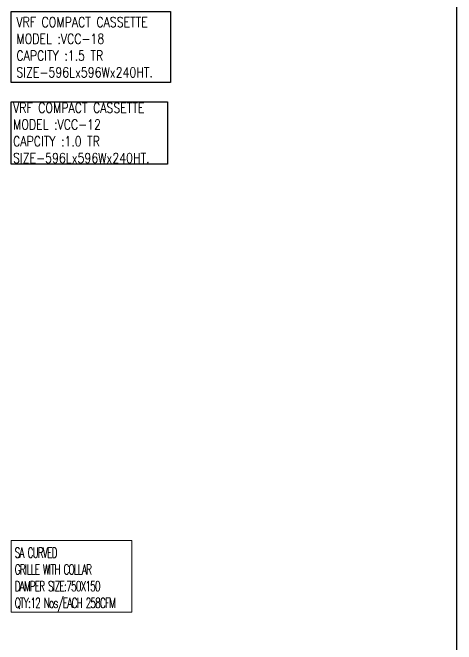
# Model space of a CAD drawing. Header units: millimetres. Extents: x 148480 to 578986, y 39883 to 155062.
# Drawn here: x 249450 to 258276, y 78891 to 91460 of the extents above; entities that cross this region are included whole.
import ezdxf

# ---------------------------------------------------------------- set-up
doc = ezdxf.new("R2010")
doc.units = ezdxf.units.MM
doc.layers.add('HVAC TEXT', color=7, linetype='Continuous')
doc.layers.add('Layer4', color=6, linetype='Continuous')
doc.layers.add('M-HVAC-ADP TAG', color=1, linetype='Continuous', lineweight=15)
doc.styles.add('Arial_3', font='arial.ttf', dxfattribs={"height": 20.669291})
doc.styles.add('Roman S', font='romans.shx', dxfattribs={"width": 0.65})

# ---------------------------------------------------------------- blocks, each defined once
blk = doc.blocks.new('GFC1')
at = {"layer": 'DEFPOINTS', "color": 8, "linetype": 'Continuous'}
blk.add_lwpolyline([(330909, 62387), (289637, 62387), (289637, 144737), (330909, 144737)], close=True, dxfattribs=at)

msp = doc.modelspace()

# ---------------------------------------------------------------- block references
at = {"layer": 'Layer4', "linetype": 'Continuous', "rotation": 360}
msp.add_blockref('GFC1', (-72632.4, -986), dxfattribs=at)

# ---------------------------------------------------------------- next in the draw order: linework, layer by layer
at = {"layer": 'HVAC TEXT'}
for points in [[(249417.2, 91483.1), (252592.8, 91483.1), (252592.8, 90071.8), (249417.2, 90071.8)], [(249417.2, 89687.5), (252533.5, 89687.5), (252533.5, 88444.5), (249417.2, 88444.5)]]:
    msp.add_lwpolyline(points, close=True, dxfattribs=at)
at = {"layer": 'M-HVAC-ADP TAG', "color": 0}
msp.add_lwpolyline([(249417.2, 80955.6), (251823.5, 80955.6), (251823.5, 79531.2), (249417.2, 79531.2)], close=True, dxfattribs=at)

# ---------------------------------------------------------------- next in the draw order: texts
at = {"layer": 'HVAC TEXT', "char_height": 200, "width": 4668.514, "attachment_point": 1, "style": 'Arial_3'}
for s, insert in [('\\pxql;{\\Fsimplex.shx|c0;\\W0.8;\\C0;VRF COMPACT CASSETTE\\PMODEL :VCC-18\\PCAPCITY :1.5 TR\\PSIZE-596Lx596Wx240HT. }', (249523.8, 91371.6)), ('\\pxql;{\\Fsimplex.shx|c0;\\W0.8;\\C0;VRF COMPACT CASSETTE\\PMODEL :VCC-12\\PCAPCITY :1.0 TR\\PSIZE-596Lx596Wx240HT. }', (249457.7, 89667))]:
    msp.add_mtext(s, dxfattribs=dict(at, insert=insert))
at = {"layer": 'M-HVAC-ADP TAG', "insert": (250660.2, 79548.1, 0), "char_height": 200, "width": 2339.305, "attachment_point": 8, "style": 'Roman S'}
msp.add_mtext('\\pxql;\\A1;\\T0.85;SA CURVED \\PGRILLE WITH COLLAR DAMPER SIZE:750X150\\PQTY:12 Nos/EACH 258CFM', dxfattribs=at)

doc.saveas('drawing.dxf')
